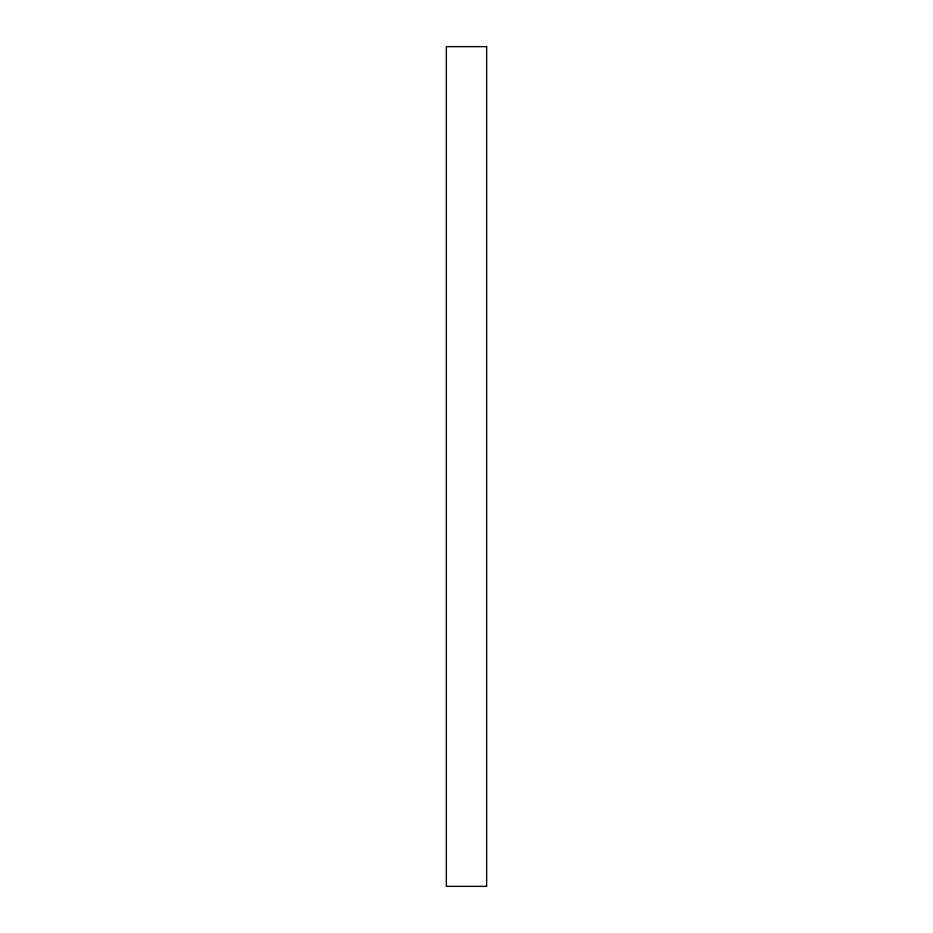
<?xml version="1.0" encoding="UTF-8"?>
<svg xmlns="http://www.w3.org/2000/svg" width="933" height="933" viewBox="0 0 933 933"><rect width="100%" height="100%" fill="white"/><g stroke="black" fill="none" stroke-linecap="round" stroke-linejoin="round"><path stroke-width="1.4" d="M486.653 46.65L446.347 46.65L446.347 886.35L486.653 886.35L486.653 46.65"/></g></svg>
